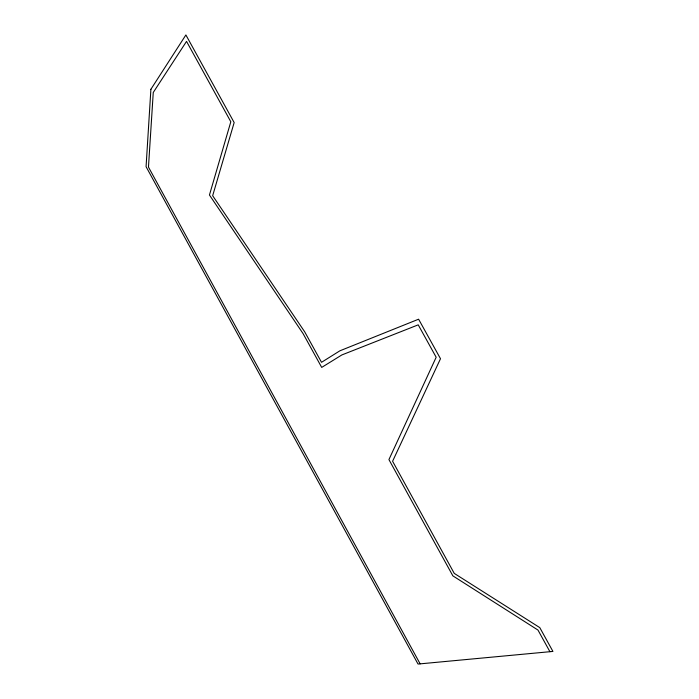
<?xml version="1.0" encoding="UTF-8"?>
<svg xmlns="http://www.w3.org/2000/svg" width="699" height="699" viewBox="0 0 699 699"><rect width="100%" height="100%" fill="white"/><g stroke="black" fill="none" stroke-linecap="round" stroke-linejoin="round"><path stroke-width="1.05" d="M549.921 651.704L537.977 630.061L452.865 575.862L388.924 459.584L436.176 357.25L418.229 324.843L341.872 354.935L321.706 367.412L303.095 333.641L209.447 195.012L230.819 121.757L186.537 41.381L153.264 92.469L148.468 167.087L420.134 663.849M150.897 89.271L146.074 166.685L418.028 664.05L552.926 651.424L539.785 627.615L454.254 573.39L392.593 461.261L440.501 358.727L418.605 319.198L339.871 350.819L321.523 362.309L304.694 331.824L212.662 195.711L234.165 122.561L185.89 34.95L150.897 89.271"/></g></svg>
